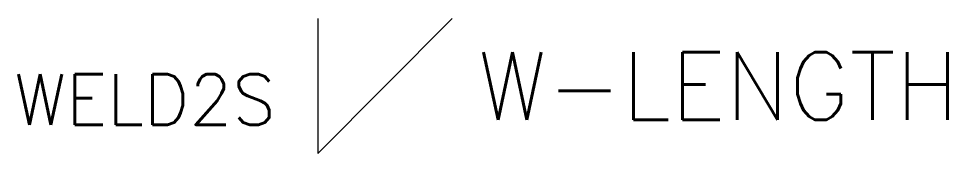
# Model space of a CAD drawing. Header units: inches. Extents: x -0.61 to 0.77, y -0.2 to 0.
import ezdxf
from ezdxf.enums import TextEntityAlignment as Align

# ---------------------------------------------------------------- set-up
doc = ezdxf.new("R2010")
doc.units = ezdxf.units.IN
doc.header["$MEASUREMENT"] = 0
doc.layers.get('0').update_dxf_attribs({"linetype": 'CONTINUOUS'})
doc.styles.get("Standard").update_dxf_attribs({"font": 'SIMPLEX.SHX', "bigfont": 'special.shx'})

msp = doc.modelspace()

# ---------------------------------------------------------------- linework, layer by layer
for p, q in [((-0.1625, 0), (-0.1625, -0.2)), ((-0.1625, -0.2), (0.0375, 0))]:
    msp.add_line(p, q)

# ---------------------------------------------------------------- texts
at = {"color": 0, "flags": 8}
msp.add_attdef('W-LENGTH', text='', height=0.1, dxfattribs=at).set_placement((0.0759, -0.1), align=Align.MIDDLE_LEFT)
msp.add_attdef('WELD2S', text='~3', height=0.075, dxfattribs=at).set_placement((-0.225, -0.12), align=Align.MIDDLE_RIGHT)

doc.saveas('drawing.dxf')
